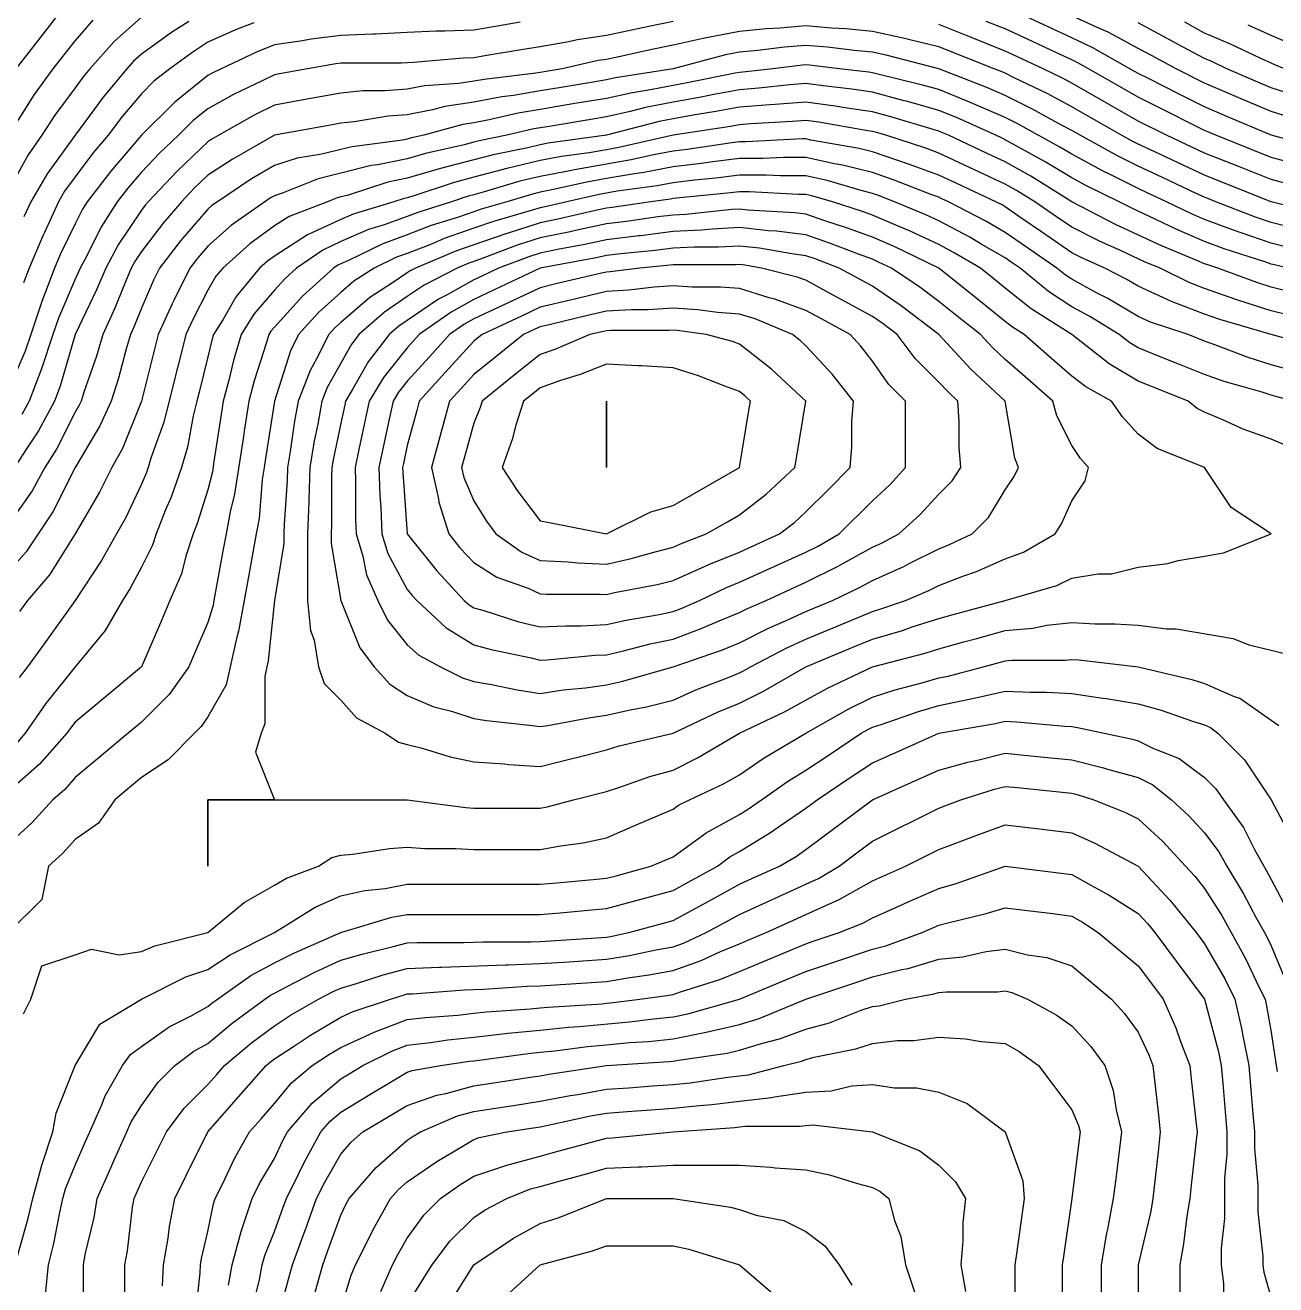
# Model space of a CAD drawing. Header units: inches. Extents: x 794995 to 811195, y 2485918 to 2508058.
# Drawn here: x 807723 to 808287, y 2499829 to 2500398 of the extents above; entities that cross this region are included whole.
import ezdxf

# ---------------------------------------------------------------- set-up
doc = ezdxf.new("R2010")
doc.units = ezdxf.units.IN
doc.header["$MEASUREMENT"] = 0
doc.layers.add('contour', color=7, linetype='Continuous')

msp = doc.modelspace()

# ---------------------------------------------------------------- linework, layer by layer
at = {"layer": 'contour'}
for points in [[(807741.83, 2500408.36), (807718.49, 2500378.36)], [(807775.16, 2500401.69), (807762.81, 2500390.71), (807751.83, 2500378.36), (807748.8, 2500374.72), (807745.16, 2500369.79), (807736.07, 2500357.45), (807730.16, 2500348.36), (807723.98, 2500339.54), (807715.16, 2500323.36)], [(808308.84, 2500342.05), (808285.16, 2500348.36), (808264.16, 2500357.36), (808255.16, 2500361.22), (808243.73, 2500366.93), (808229.45, 2500374.08), (808225.16, 2500376.22), (808223.79, 2500377), (808221.41, 2500378.36), (808204.7, 2500387.91), (808195.16, 2500392.36), (808184.25, 2500397.45), (808168.91, 2500404.61)], [(808293.27, 2500356.47), (808285.16, 2500359.08), (808271.66, 2500364.86), (808266.41, 2500367.11), (808255.16, 2500371.93), (808242.3, 2500378.36), (808231.16, 2500384.36), (808225.16, 2500387.59), (808211.66, 2500394.86), (808206.41, 2500397.11), (808195.16, 2500402.36)], [(807753.16, 2500400.36), (807745.16, 2500391.22), (807739.53, 2500383.99), (807735.16, 2500378.36), (807726.77, 2500366.75), (807715.16, 2500348.36)], [(807946.16, 2500399.36), (807935.87, 2500397.65), (807925.16, 2500395.86), (807912.12, 2500395.32), (807908.2, 2500395.32), (807895.16, 2500394.72), (807880.87, 2500394.08), (807879.56, 2500393.96), (807865.16, 2500393.36), (807851.83, 2500391.7), (807847.79, 2500390.99), (807835.16, 2500389.27), (807827.42, 2500386.1), (807811.16, 2500378.36), (807807.09, 2500376.43), (807805.16, 2500375.36), (807790.16, 2500363.36), (807775.16, 2500348.36), (807761.31, 2500332.21), (807750.61, 2500318.36), (807748.49, 2500315.03), (807745.16, 2500308.36), (807738.67, 2500294.85), (807735.93, 2500288.36), (807730.16, 2500273.36), (807725.16, 2500258.36), (807722.66, 2500250.86), (807715.16, 2500233.36)], [(808309.16, 2500312.36), (808285.16, 2500318.36), (808263.73, 2500326.93), (808255.16, 2500330.36), (808242.89, 2500336.09), (808232.66, 2500340.86), (808225.16, 2500344.36), (808222.49, 2500345.69), (808217.66, 2500348.36), (808203.34, 2500356.54), (808195.16, 2500361.22), (808184, 2500367.2), (808169.16, 2500374.36), (808165.16, 2500376.36), (808163.76, 2500376.97), (808160.16, 2500378.36), (808135.16, 2500388.36), (808122.12, 2500391.4), (808119.01, 2500392.21), (808105.16, 2500395.24), (808093.16, 2500396.36), (808086.77, 2500396.75), (808075.16, 2500397.77), (808063.55, 2500396.75), (808057.16, 2500396.36), (808045.16, 2500395.24), (808030.95, 2500392.57), (808028.79, 2500392), (808015.16, 2500389.08), (808006.34, 2500387.19), (807990.61, 2500383.82), (807985.16, 2500382.65), (807981.41, 2500382.11), (807965.16, 2500378.36), (807955.16, 2500376.7), (807953.16, 2500376.36), (807929.9, 2500373.62), (807925.16, 2500372.74), (807918.49, 2500371.69), (807902.9, 2500370.62), (807895.16, 2500369.13), (807885.16, 2500368.36), (807875.16, 2500368.36), (807865.16, 2500367.45), (807849.01, 2500364.51), (807835.16, 2500362), (807826.07, 2500357.45), (807810.16, 2500348.36), (807806.98, 2500346.54), (807805.16, 2500345.36), (807791.31, 2500332.21), (807778.16, 2500318.36), (807776.78, 2500316.74), (807775.16, 2500314.61), (807764.66, 2500298.86), (807759.01, 2500288.36), (807754.89, 2500278.63), (807745.16, 2500258.36), (807738.49, 2500235.03), (807735.93, 2500228.36), (807728.66, 2500214.86), (807722.66, 2500205.86), (807717.89, 2500198.36)], [(808015.16, 2500399.79), (808004.25, 2500397.45), (807985.16, 2500393.36), (807972.03, 2500391.49), (807967.16, 2500390.36), (807955.16, 2500388.36), (807946.59, 2500386.93), (807931.16, 2500384.36), (807925.16, 2500383.36), (807920.36, 2500383.16), (807898.02, 2500381.22), (807892.55, 2500380.97), (807867.77, 2500380.97), (807865.16, 2500380.86), (807862.94, 2500380.58), (807850.16, 2500378.36), (807837.47, 2500376.05), (807835.16, 2500375.63), (807829.7, 2500372.91), (807816.77, 2500366.75), (807805.16, 2500360.36), (807798.49, 2500355.03), (807791.83, 2500348.36), (807783.27, 2500340.25), (807775.16, 2500331.7), (807769, 2500324.52), (807764.25, 2500318.36), (807756.83, 2500306.69), (807750.16, 2500293.36), (807747.47, 2500288.36), (807746.78, 2500286.74), (807745.16, 2500283.36), (807737.66, 2500265.86), (807735.16, 2500258.36), (807730.16, 2500243.36), (807724.39, 2500228.36), (807721.16, 2500222.36)], [(807825.93, 2500399.13), (807817.57, 2500395.95), (807805.16, 2500390.36), (807797.89, 2500385.63), (807788.02, 2500378.36), (807780.78, 2500372.74), (807775.16, 2500367.11), (807766.59, 2500356.93), (807760.16, 2500348.36), (807753.27, 2500340.25), (807745.16, 2500329.61), (807740.42, 2500323.1), (807737.66, 2500318.36), (807731.31, 2500304.51), (807730.56, 2500302.96), (807724.39, 2500288.36), (807721.83, 2500281.69)], [(807796.59, 2500399.79), (807788.71, 2500394.81), (807775.16, 2500385.03), (807771.63, 2500381.89), (807768.49, 2500378.36), (807757.89, 2500365.63), (807745.16, 2500348.36), (807732.53, 2500330.99), (807725.16, 2500318.36), (807722.02, 2500311.5)], [(808293.05, 2500326.26), (808285.16, 2500328.36), (808270.87, 2500334.08), (808255.16, 2500340.36), (808249.7, 2500342.91), (808238.02, 2500348.36), (808225.16, 2500354.79), (808195.16, 2500371.93), (808190.97, 2500374.18), (808182.3, 2500378.36), (808170.61, 2500383.82), (808165.16, 2500386.36), (808149.44, 2500392.65), (808135.16, 2500398.36)], [(808298.79, 2500334.72), (808285.16, 2500338.36), (808260.16, 2500348.36), (808256.66, 2500349.86), (808255.16, 2500350.5), (808250.87, 2500352.65), (808236.59, 2500359.79), (808225.16, 2500365.5), (808216.98, 2500370.18), (808202.66, 2500378.36), (808197.89, 2500381.09), (808195.16, 2500382.36), (808187.66, 2500385.86), (808177.43, 2500390.63), (808165.16, 2500396.36), (808156.59, 2500399.79)], [(808297.79, 2500365.73), (808285.16, 2500369.79), (808279.16, 2500372.36), (808265.16, 2500378.36), (808258.4, 2500381.6), (808255.16, 2500382.98), (808245.16, 2500388.36), (808225.16, 2500399.13)], [(808291.16, 2500378.36), (808286.92, 2500380.13), (808285.16, 2500380.86), (808280.54, 2500382.98), (808266.51, 2500389.71), (808255.16, 2500394.51), (808246.16, 2500399.36)], [(808295.75, 2500388.95), (808285.16, 2500393.36), (808274.87, 2500398.08)], [(808297.66, 2500305.86), (808285.16, 2500308.99), (808278.18, 2500311.38), (808260.16, 2500318.36), (808256.59, 2500319.79), (808255.16, 2500320.36), (808251.41, 2500322.11), (808236.07, 2500329.27), (808225.16, 2500334.36), (808215.83, 2500339.03), (808198.91, 2500348.36), (808196.52, 2500349.72), (808195.16, 2500350.5), (808190.54, 2500352.98), (808177.16, 2500360.36), (808165.16, 2500366.36), (808156.79, 2500369.99), (808135.16, 2500378.36), (808111.31, 2500384.52), (808105.16, 2500385.86), (808096.88, 2500386.64), (808084.89, 2500388.09), (808075.16, 2500388.95), (808065.43, 2500388.09), (808053.44, 2500386.64), (808045.16, 2500385.86), (808038.84, 2500384.68), (808015.16, 2500378.36), (807989.25, 2500374.27), (807985.16, 2500373.36), (807979.16, 2500372.36), (807963.73, 2500369.79), (807955.16, 2500368.36), (807943.16, 2500366.36), (807937.79, 2500365.73), (807925.16, 2500363.36), (807912.19, 2500361.33), (807906.59, 2500359.79), (807895.16, 2500357.59), (807886.59, 2500356.93), (807871.16, 2500354.36), (807865.16, 2500353.82), (807860.54, 2500352.98), (807835.16, 2500348.36), (807816.07, 2500337.45), (807805.16, 2500330.36), (807799, 2500324.52), (807793.16, 2500318.36), (807784.89, 2500308.63), (807775.16, 2500295.86), (807772.16, 2500291.36), (807770.54, 2500288.36), (807767.16, 2500280.36), (807763.16, 2500270.36), (807757.66, 2500258.36), (807754.84, 2500248.68), (807749.16, 2500232.36), (807747.89, 2500228.36), (807747.03, 2500226.49), (807745.16, 2500223.36), (807736.83, 2500206.69), (807731.52, 2500198.36), (807725.75, 2500187.77), (807715.16, 2500172.65)], [(808294.16, 2500297.36), (808285.16, 2500299.61), (808271.21, 2500304.41), (808267.79, 2500305.73), (808255.16, 2500310.36), (808249.58, 2500312.78), (808238.02, 2500318.36), (808229.25, 2500322.45), (808225.16, 2500324.36), (808213.16, 2500330.36), (808209.11, 2500332.31), (808195.16, 2500339.79), (808189.83, 2500343.03), (808170.49, 2500353.69), (808165.16, 2500356.36), (808151.04, 2500362.48), (808149.83, 2500363.03), (808135.16, 2500368.99), (808127.84, 2500371.04), (808107.56, 2500375.96), (808105.16, 2500376.6), (808103.62, 2500376.82), (808090.16, 2500378.36), (808076.78, 2500379.98), (808075.16, 2500380.13), (808073.54, 2500379.98), (808060.16, 2500378.36), (808046.62, 2500376.9), (808045.16, 2500376.78), (808043.22, 2500376.43), (808021.54, 2500371.98), (808015.16, 2500370.86), (808005.78, 2500368.99), (807996.07, 2500367.45), (807985.16, 2500365.03), (807970.87, 2500362.65), (807955.16, 2500360.03), (807945.16, 2500358.36), (807932.08, 2500355.28), (807925.16, 2500353.99), (807920.29, 2500353.23), (807902.66, 2500348.36), (807896.52, 2500347), (807895.16, 2500346.6), (807892.94, 2500346.14), (807870.3, 2500343.22), (807865.16, 2500341.93), (807856.59, 2500339.79), (807845.5, 2500338.02), (807835.16, 2500334.72), (807824.87, 2500328.65), (807809.45, 2500318.36), (807806.92, 2500316.6), (807805.16, 2500315.03), (807792.85, 2500300.67), (807783.34, 2500288.36), (807780.61, 2500282.91), (807775.16, 2500270.36), (807771.73, 2500261.79), (807770.16, 2500258.36), (807768.1, 2500251.3), (807764.81, 2500238.71), (807761.52, 2500228.36), (807756.41, 2500217.11), (807745.16, 2500198.36), (807735.16, 2500178.36), (807728.49, 2500168.36), (807723.16, 2500160.36), (807715.16, 2500151.22)], [(808292.66, 2500288.36), (808286.66, 2500289.86), (808285.16, 2500290.24), (808282.3, 2500291.22), (808263.94, 2500297.14), (808255.16, 2500300.36), (808242.6, 2500305.8), (808233.16, 2500310.36), (808222.23, 2500315.43), (808216.59, 2500318.36), (808202.14, 2500325.34), (808195.16, 2500329.08), (808183.16, 2500336.36), (808169.77, 2500343.75), (808165.16, 2500346.36), (808163.79, 2500347), (808160.87, 2500348.36), (808143.16, 2500356.36), (808135.16, 2500359.61), (808120.53, 2500363.73), (808119.56, 2500363.96), (808105.16, 2500367.77), (808095.93, 2500369.13), (808082.9, 2500370.62), (808075.16, 2500371.69), (808067.89, 2500371.09), (808053.94, 2500369.58), (808045.16, 2500368.89), (808033.55, 2500366.75), (808027.92, 2500365.6), (808015.16, 2500363.36), (808002.66, 2500360.86), (807995.87, 2500359.08), (807985.16, 2500356.69), (807978.02, 2500355.5), (807959.16, 2500352.36), (807952.3, 2500351.22), (807940.16, 2500348.36), (807927.66, 2500345.86), (807925.16, 2500345.2), (807920.87, 2500344.08), (807903.34, 2500340.18), (807895.16, 2500337.77), (807881.83, 2500335.03), (807878.87, 2500334.65), (807865.16, 2500331.22), (807854.87, 2500328.65), (807839.16, 2500322.36), (807835.16, 2500321.09), (807833.45, 2500320.08), (807830.87, 2500318.36), (807815.75, 2500307.77), (807805.16, 2500298.36), (807800.54, 2500292.98), (807796.98, 2500288.36), (807789.7, 2500273.82), (807789.01, 2500272.21), (807782.66, 2500258.36), (807781.16, 2500252.36), (807775.16, 2500228.36), (807766.59, 2500206.93), (807761.83, 2500198.36), (807756.27, 2500187.25), (807745.16, 2500168.36), (807733.62, 2500149.9), (807723.73, 2500138.36), (807720.16, 2500133.36)], [(808296.59, 2500276.93), (808285.16, 2500279.79), (808278.67, 2500281.87), (808261.16, 2500288.36), (808256.62, 2500289.82), (808255.16, 2500290.36), (808251.63, 2500291.89), (808235.4, 2500298.61), (808214.91, 2500308.12), (808195.16, 2500318.36), (808176.65, 2500329.85), (808165.16, 2500336.36), (808156.98, 2500340.18), (808139.45, 2500348.36), (808136.49, 2500349.69), (808135.16, 2500350.24), (808132.55, 2500350.97), (808113.53, 2500356.73), (808105.16, 2500358.95), (808092.74, 2500360.77), (808088.33, 2500361.53), (808075.16, 2500363.36), (808061.31, 2500362.21), (808058.87, 2500362.08), (808045.16, 2500360.99), (808034.49, 2500359.03), (808024.25, 2500357.45), (808015.16, 2500355.86), (808008.91, 2500354.61), (807985.16, 2500348.36), (807958.76, 2500344.76), (807955.16, 2500344.08), (807949.53, 2500342.74), (807933.91, 2500339.61), (807925.16, 2500337.31), (807910.16, 2500333.36), (807895.16, 2500328.95), (807886.38, 2500327.14), (807868.02, 2500321.22), (807865.16, 2500320.5), (807863.45, 2500320.08), (807859.16, 2500318.36), (807841.83, 2500311.69), (807835.16, 2500307.45), (807824.11, 2500299.41), (807811.83, 2500288.36), (807808.8, 2500284.72), (807805.16, 2500278.36), (807798.3, 2500265.22), (807795.16, 2500258.36), (807791.83, 2500245.03), (807791.16, 2500242.36), (807787.66, 2500228.36), (807785.16, 2500218.36), (807779.45, 2500202.65), (807778.16, 2500198.36), (807777.38, 2500196.14), (807775.16, 2500190.86), (807767.96, 2500175.56), (807763.91, 2500168.36), (807757.16, 2500156.36), (807745.16, 2500138.36), (807732.66, 2500120.86), (807723.73, 2500108.36), (807719.96, 2500103.56)], [(808293.73, 2500266.93), (808285.16, 2500269.08), (808270.56, 2500273.77), (808269.28, 2500274.24), (808255.16, 2500279.13), (808248.49, 2500281.69), (808235.16, 2500288.36), (808228.08, 2500291.29), (808217.16, 2500296.36), (808207.47, 2500300.67), (808195.16, 2500306.82), (808188.34, 2500311.54), (808178.49, 2500318.36), (808170.27, 2500323.47), (808165.16, 2500326.36), (808135.16, 2500340.36), (808129.31, 2500342.51), (808111.16, 2500348.36), (808106.55, 2500349.76), (808105.16, 2500350.13), (808103.09, 2500350.43), (808081.01, 2500354.22), (808075.16, 2500355.03), (808069, 2500354.52), (808050.3, 2500353.5), (808045.16, 2500353.1), (808041.16, 2500352.36), (808015.16, 2500348.36), (807990.71, 2500342.81), (807985.16, 2500341.84), (807977.26, 2500340.47), (807964.76, 2500338.76), (807955.16, 2500336.93), (807940.16, 2500333.36), (807925.16, 2500329.41), (807916.41, 2500327.11), (807897.66, 2500320.86), (807895.16, 2500320.13), (807893.7, 2500319.82), (807889.16, 2500318.36), (807870.74, 2500312.78), (807865.16, 2500310.36), (807850.16, 2500303.36), (807835.16, 2500293.82), (807832, 2500291.52), (807828.49, 2500288.36), (807817.89, 2500275.63), (807811.83, 2500265.03), (807807.66, 2500258.36), (807807.09, 2500256.43), (807805.16, 2500248.36), (807801.16, 2500232.36), (807800.16, 2500228.36), (807798.49, 2500221.69), (807795.93, 2500207.59), (807793.16, 2500198.36), (807788.49, 2500185.03), (807786.07, 2500179.27), (807781.83, 2500168.36), (807780.16, 2500163.36), (807775.16, 2500153.36), (807769.94, 2500143.58), (807766.59, 2500138.36), (807758.79, 2500124.72), (807745.16, 2500108.36), (807731.83, 2500091.7), (807722.66, 2500078.36), (807719.16, 2500074.36)], [(808308.73, 2500251.93), (808285.16, 2500258.36), (808262.02, 2500265.22), (808255.16, 2500267.59), (808240.16, 2500273.36), (808225.16, 2500280.18), (808220.02, 2500283.22), (808210.16, 2500288.36), (808199.77, 2500292.98), (808195.16, 2500295.28), (808181.52, 2500304.72), (808172.66, 2500310.86), (808165.16, 2500316.05), (808163.7, 2500316.9), (808160.87, 2500318.36), (808143.34, 2500326.54), (808135.16, 2500330.36), (808121.99, 2500335.19), (808116.59, 2500336.93), (808105.16, 2500340.86), (808099.16, 2500342.36), (808077.3, 2500346.22), (808075.16, 2500346.7), (808073.49, 2500346.7), (808048.16, 2500345.36), (808045.16, 2500345.36), (808041.73, 2500344.93), (808021.54, 2500341.98), (808015.16, 2500341.22), (808006.34, 2500339.54), (807996.27, 2500337.25), (807985.16, 2500335.32), (807970.71, 2500332.81), (807969.28, 2500332.48), (807955.16, 2500329.79), (807945.93, 2500327.59), (807929.45, 2500322.65), (807925.16, 2500321.52), (807922.66, 2500320.86), (807915.16, 2500318.36), (807899.96, 2500313.56), (807895.16, 2500311.69), (807884.72, 2500307.93), (807877.72, 2500305.8), (807865.16, 2500300.36), (807856.98, 2500296.54), (807845.16, 2500288.36), (807839.9, 2500283.62), (807835.16, 2500278.36), (807825.93, 2500267.59), (807820.16, 2500258.36), (807816.77, 2500246.75), (807814.63, 2500237.84), (807812.08, 2500228.36), (807811.16, 2500222.36), (807807.89, 2500201.09), (807807.16, 2500196.36), (807805.16, 2500188.36), (807800.36, 2500173.16), (807798.49, 2500168.36), (807795.16, 2500158.36), (807793.16, 2500150.36), (807788.02, 2500138.36), (807784.16, 2500129.36), (807775.16, 2500108.36), (807758.79, 2500094.72), (807745.16, 2500083.36), (807742.94, 2500080.58), (807741.41, 2500078.36), (807729.16, 2500064.36), (807715.16, 2500052.11)], [(808298.02, 2500241.22), (808285.16, 2500244.72), (808274.81, 2500248.02), (808259.77, 2500253.75), (808255.16, 2500255.36), (808247.66, 2500258.36), (808230.78, 2500263.99), (808225.16, 2500266.54), (808211.44, 2500274.65), (808206.07, 2500277.45), (808195.16, 2500283.36), (808192.16, 2500285.36), (808188.49, 2500288.36), (808174.7, 2500297.91), (808165.16, 2500304.51), (808156.38, 2500309.58), (808139.45, 2500318.36), (808136.52, 2500319.72), (808135.16, 2500320.36), (808132, 2500321.52), (808114.93, 2500328.13), (808105.16, 2500331.49), (808091.66, 2500334.86), (808088.02, 2500335.5), (808075.16, 2500338.36), (808065.16, 2500338.36), (808055.66, 2500337.86), (808045.16, 2500337.86), (808033.16, 2500336.36), (808027.92, 2500335.6), (808015.16, 2500334.08), (808001.96, 2500331.56), (807997.79, 2500330.99), (807985.16, 2500328.8), (807976.27, 2500327.25), (807960.45, 2500323.66), (807955.16, 2500322.65), (807951.7, 2500321.82), (807940.16, 2500318.36), (807928.49, 2500315.03), (807925.16, 2500313.86), (807918.24, 2500311.44), (807905.96, 2500307.56), (807895.16, 2500303.36), (807884.14, 2500299.38), (807868.69, 2500291.89), (807865.16, 2500290.36), (807863.79, 2500289.72), (807861.83, 2500288.36), (807847.79, 2500275.73), (807835.16, 2500261.69), (807833.62, 2500259.9), (807832.66, 2500258.36), (807831.63, 2500254.83), (807826.07, 2500237.45), (807823.62, 2500228.36), (807821.52, 2500214.72), (807821.16, 2500212.36), (807817.16, 2500186.36), (807815.16, 2500178.36), (807813.34, 2500168.36), (807812.08, 2500161.44), (807808.49, 2500141.69), (807807.89, 2500138.36), (807807.47, 2500136.05), (807805.16, 2500128.36), (807799.16, 2500114.36), (807796.59, 2500108.36), (807787.66, 2500095.86), (807775.16, 2500083.36), (807772.43, 2500081.09), (807769.16, 2500078.36), (807756.07, 2500067.45), (807745.16, 2500058.36), (807740.54, 2500052.98), (807735.16, 2500048.36), (807725.59, 2500037.93), (807715.16, 2500028.36)], [(808295.16, 2500228.36), (808287.3, 2500230.5), (808285.16, 2500231.09), (808281.16, 2500232.36), (808264.05, 2500237.25), (808255.16, 2500240.36), (808242.3, 2500245.5), (808235.16, 2500248.36), (808225.16, 2500252.36), (808221.41, 2500254.61), (808216.59, 2500258.36), (808203.27, 2500266.47), (808195.16, 2500270.86), (808184.66, 2500277.86), (808171.83, 2500288.36), (808167.89, 2500291.09), (808165.16, 2500292.98), (808154.25, 2500299.27), (808149.11, 2500302.31), (808135.16, 2500309.79), (808129.31, 2500312.51), (808115.16, 2500318.36), (808107.95, 2500321.15), (808105.16, 2500322.11), (808100.16, 2500323.36), (808084.7, 2500327.91), (808075.16, 2500330.03), (808063.49, 2500330.03), (808057.16, 2500330.36), (808045.16, 2500330.36), (808034.49, 2500329.03), (808024.89, 2500328.09), (808015.16, 2500326.93), (808007.96, 2500325.56), (807989.9, 2500323.1), (807981.83, 2500321.69), (807967.16, 2500318.36), (807957.42, 2500316.1), (807955.16, 2500315.63), (807951.16, 2500314.36), (807934.05, 2500309.47), (807925.16, 2500306.36), (807911.83, 2500301.7), (807906.07, 2500299.27), (807895.16, 2500295.03), (807890.26, 2500293.26), (807880.16, 2500288.36), (807871.01, 2500282.51), (807865.16, 2500277.45), (807855.16, 2500268.36), (807846.07, 2500258.36), (807842.43, 2500251.09), (807835.16, 2500228.36), (807831.16, 2500202.36), (807830.54, 2500198.36), (807829.7, 2500192.91), (807828.24, 2500175.28), (807826.98, 2500168.36), (807825.16, 2500158.36), (807823.62, 2500149.9), (807821.52, 2500138.36), (807819.01, 2500124.51), (807818.02, 2500121.22), (807815.16, 2500108.36), (807813.34, 2500100.18), (807805.16, 2500085.86), (807802.16, 2500081.36), (807799.16, 2500078.36), (807787.16, 2500066.36), (807775.16, 2500058.36), (807769.7, 2500053.82), (807763.16, 2500048.36), (807755.75, 2500037.77), (807745.16, 2500030.36), (807739.44, 2500024.08), (807733.16, 2500018.36), (807730.16, 2500003.36), (807715.16, 2499988.36)], [(808294.16, 2500207.36), (808285.16, 2500211.22), (808272.53, 2500215.73), (808263.73, 2500219.79), (808255.16, 2500223.36), (808251.83, 2500225.03), (808247.66, 2500228.36), (808231.59, 2500234.79), (808225.16, 2500237.36), (808212.03, 2500245.24), (808195.16, 2500258.36), (808176.83, 2500270.03), (808165.16, 2500279.36), (808160.16, 2500283.36), (808153.91, 2500288.36), (808142.14, 2500295.34), (808135.16, 2500299.08), (808121.99, 2500305.19), (808115.75, 2500307.77), (808105.16, 2500312.36), (808100.77, 2500313.97), (808087.16, 2500318.36), (808077.89, 2500321.09), (808075.16, 2500321.69), (808071.83, 2500321.69), (808049.66, 2500322.86), (808045.16, 2500322.86), (808041.16, 2500322.36), (808016.78, 2500319.98), (808015.16, 2500319.79), (808013.96, 2500319.56), (808005.16, 2500318.36), (807987.71, 2500315.81), (807985.16, 2500315.5), (807981.52, 2500314.72), (807963.08, 2500310.44), (807955.16, 2500308.82), (807941.16, 2500304.36), (807939.6, 2500303.92), (807925.16, 2500298.86), (807917.38, 2500296.14), (807898.91, 2500288.36), (807896.44, 2500287.09), (807895.16, 2500286.22), (807888.49, 2500281.69), (807878.33, 2500275.19), (807865.16, 2500263.82), (807862.3, 2500261.22), (807859.7, 2500258.36), (807854.25, 2500247.45), (807851.31, 2500242.21), (807845.87, 2500228.36), (807844.25, 2500219.27), (807842.36, 2500205.56), (807841.16, 2500198.36), (807840.97, 2500192.56), (807839.6, 2500172.81), (807839.45, 2500168.36), (807839.45, 2500164.08), (807835.16, 2500138.36), (807832.43, 2500111.09), (807831.83, 2500108.36), (807830.87, 2500104.08), (807830.87, 2500082.65), (807829.16, 2500078.36), (807826.59, 2500069.79), (807835.16, 2500048.36), (807805.16, 2500048.36), (807805.16, 2500018.36), (807805.16, 2500048.36), (807895.16, 2500048.36), (807921.63, 2500044.83), (807925.16, 2500044.61), (807955.16, 2500044.61), (807958.32, 2500045.2), (807970.16, 2500048.36), (807985.16, 2500052.11), (807990.61, 2500053.82), (808004.72, 2500058.8), (808015.16, 2500061.7), (808026.27, 2500067.25), (808045.16, 2500078.36), (808065.48, 2500088.04), (808084.84, 2500098.68), (808105.16, 2500108.36), (808128.95, 2500114.57), (808135.16, 2500116.54), (808146.41, 2500119.61), (808152.3, 2500121.22), (808165.16, 2500124.72), (808177.66, 2500125.86), (808183.91, 2500127.11), (808195.16, 2500128.36), (808205.75, 2500127.77), (808214.57, 2500127.77), (808225.16, 2500127.11), (808238.02, 2500125.5), (808242.3, 2500125.5), (808268.02, 2500121.22), (808275.16, 2500118.36), (808285.16, 2500115.86), (808291.16, 2500114.36)], [(807721.83, 2499951.69), (807725.16, 2499958.36), (807730.16, 2499973.36), (807745.16, 2499978.36), (807752.66, 2499980.86), (807765.16, 2499978.36), (807775.16, 2499979.79), (807781.16, 2499982.36), (807805.16, 2499988.36), (807821.52, 2500002), (807835.16, 2500009.79), (807840.61, 2500012.91), (807855.16, 2500018.36), (807861.16, 2500022.36), (807865.16, 2500023.36), (807870.61, 2500023.82), (807887.16, 2500026.36), (807895.16, 2500026.93), (807903.16, 2500026.36), (807917.16, 2500026.36), (807925.16, 2500025.86), (807955.16, 2500025.86), (807964.39, 2500027.59), (807974.57, 2500028.95), (807985.16, 2500031.22), (807997.16, 2500036.36), (808015.16, 2500044.08), (808017.66, 2500045.86), (808022.66, 2500048.36), (808037.96, 2500055.56), (808045.16, 2500059.61), (808056.27, 2500067.25), (808075.16, 2500078.36), (808094.25, 2500089.27), (808105.16, 2500094.72), (808115.5, 2500098.02), (808128.1, 2500101.3), (808135.16, 2500103.36), (808139.3, 2500104.22), (808155.16, 2500108.36), (808163.02, 2500110.5), (808165.16, 2500111.09), (808168.16, 2500111.36), (808192.16, 2500111.36), (808195.16, 2500111.69), (808198.32, 2500111.52), (808225.16, 2500108.36), (808249.44, 2500102.65), (808255.16, 2500100.86), (808268.49, 2500095.03), (808271.04, 2500094.24), (808285.16, 2500084.36), (808288.69, 2500081.89)], [(807719.16, 2499842.36), (807724.05, 2499859.47), (807726.07, 2499868.36), (807730.16, 2499883.36), (807735.16, 2499898.36), (807736.59, 2499906.93), (807745.16, 2499928.36), (807756.41, 2499947.11), (807775.16, 2499958.36), (807795.16, 2499968.36), (807805.16, 2499971.7), (807815.16, 2499978.36), (807835.16, 2499988.36), (807853.62, 2499999.9), (807865.16, 2500005.03), (807876.07, 2500007.45), (807885.16, 2500008.36), (807895.16, 2500010.18), (807955.16, 2500010.18), (807962.66, 2500010.86), (807979.16, 2500012.36), (807985.16, 2500012.91), (807989.45, 2500014.08), (808005.16, 2500018.36), (808015.16, 2500022.65), (808030.16, 2500033.36), (808045.16, 2500041.69), (808049.3, 2500044.22), (808055.16, 2500048.36), (808066.88, 2500056.64), (808075.16, 2500061.7), (808085.16, 2500068.36), (808100.16, 2500078.36), (808103.34, 2500080.18), (808105.16, 2500081.09), (808109.16, 2500082.36), (808125.48, 2500088.04), (808135.16, 2500090.86), (808149.64, 2500093.88), (808151.04, 2500094.24), (808165.16, 2500097.45), (808176.59, 2500096.93), (808183.73, 2500096.93), (808195.16, 2500096.36), (808209.28, 2500094.24), (808210.87, 2500094.08), (808225.16, 2500091.7), (808235.59, 2500088.8), (808249.7, 2500083.82), (808255.16, 2500082.11), (808257.77, 2500080.97), (808261.16, 2500078.36), (808273.16, 2500066.36), (808285.16, 2500048.36), (808295.59, 2500028.8)], [(807731.83, 2499825.03), (807733.16, 2499838.36), (807735.56, 2499847.96), (807738.1, 2499861.3), (807739.7, 2499868.36), (807740.87, 2499872.65), (807745.16, 2499883.36), (807749.77, 2499893.75), (807751.83, 2499898.36), (807757.16, 2499910.36), (807758.79, 2499914.72), (807766.59, 2499928.36), (807770.16, 2499933.36), (807775.16, 2499936.93), (807787.66, 2499945.86), (807797.66, 2499950.86), (807805.16, 2499955.03), (807806.98, 2499956.54), (807809.45, 2499958.36), (807824.57, 2499968.95), (807835.16, 2499974.72), (807844.25, 2499979.27), (807865.16, 2499988.36), (807888.24, 2499995.28), (807895.16, 2499996.54), (807955.16, 2499996.54), (807964.16, 2499997.36), (807975.16, 2499998.36), (807985.16, 2499999.27), (808015.16, 2500007.45), (808022.22, 2500011.3), (808035.16, 2500018.36), (808040.87, 2500022.65), (808045.16, 2500025.03), (808059.64, 2500033.88), (808063.16, 2500036.36), (808075.16, 2500044.61), (808077.3, 2500046.22), (808080.16, 2500048.36), (808095.16, 2500058.36), (808105.16, 2500065.03), (808114.39, 2500069.13), (808135.16, 2500078.36), (808160.71, 2500082.81), (808165.16, 2500083.82), (808170.38, 2500083.58), (808192, 2500081.52), (808195.16, 2500081.36), (808197.77, 2500080.97), (808222.55, 2500075.75), (808225.16, 2500075.03), (808231.83, 2500071.69), (808243.73, 2500066.93), (808255.16, 2500058.36), (808260.16, 2500053.36), (808263.73, 2500048.36), (808272.66, 2500035.86), (808277.66, 2500025.86), (808281.83, 2500018.36), (808283.09, 2500016.29), (808285.16, 2500012.36), (808293.44, 2499996.64)], [(807748.91, 2499808.36), (807748.91, 2499838.36), (807749.77, 2499842.98), (807753.73, 2499859.79), (807755.16, 2499868.36), (807761.31, 2499882.21), (807763.16, 2499886.36), (807768.49, 2499898.36), (807770.54, 2499902.98), (807775.16, 2499910.36), (807782.66, 2499920.86), (807790.16, 2499928.36), (807798.73, 2499934.79), (807805.16, 2499938.36), (807816.07, 2499947.45), (807830.87, 2499958.36), (807833.39, 2499960.13), (807835.16, 2499961.09), (807840.61, 2499963.82), (807853.16, 2499970.36), (807865.16, 2499975.86), (807874.84, 2499978.68), (807888.84, 2499982.05), (807895.16, 2499983.75), (807899.6, 2499983.92), (807920.71, 2499983.92), (807925.16, 2499984.08), (807929.3, 2499984.22), (807951.02, 2499984.22), (807955.16, 2499984.36), (807983.02, 2499986.22), (807985.16, 2499986.36), (807986.87, 2499986.65), (807995.16, 2499988.36), (808010.87, 2499992.65), (808015.16, 2499993.82), (808027.16, 2500000.36), (808031.04, 2500002.48), (808045.16, 2500010.18), (808050.78, 2500012.74), (808063.16, 2500018.36), (808070.71, 2500022.81), (808075.16, 2500025.86), (808105.16, 2500048.36), (808125.93, 2500057.59), (808135.16, 2500061.7), (808148.2, 2500065.32), (808153.16, 2500066.36), (808165.16, 2500069.36), (808175.16, 2500068.36), (808184.25, 2500067.45), (808195.16, 2500066.36), (808209.56, 2500062.76), (808211.31, 2500062.21), (808225.16, 2500058.36), (808231.83, 2500055.03), (808240.16, 2500048.36), (808247.96, 2500041.16), (808255.16, 2500033.36), (808261.59, 2500024.79), (808265.16, 2500018.36), (808272.74, 2500005.95), (808278.49, 2499995.03), (808282.16, 2499988.36), (808283.22, 2499986.43), (808285.16, 2499982.36), (808292.22, 2499965.42)], [(807767.66, 2499808.36), (807767.66, 2499838.36), (807768.84, 2499844.68), (807771.16, 2499864.36), (807771.83, 2499868.36), (807772.85, 2499870.67), (807775.16, 2499875.86), (807786.41, 2499898.36), (807794.45, 2499909.08), (807805.16, 2499919.79), (807809.16, 2499924.36), (807812.66, 2499928.36), (807824.87, 2499938.65), (807835.16, 2499946.36), (807842.43, 2499951.09), (807855.16, 2499958.36), (807861.73, 2499961.79), (807865.16, 2499963.36), (807872.22, 2499965.42), (807884.25, 2499969.27), (807895.16, 2499972.21), (807909.56, 2499972.76), (807910.68, 2499972.84), (807939.64, 2499973.88), (807940.68, 2499973.88), (807955.16, 2499974.36), (807968.28, 2499975.24), (807972.3, 2499975.5), (807985.16, 2499976.36), (807995.44, 2499978.08), (808007.33, 2499980.54), (808015.16, 2499981.93), (808019.9, 2499983.62), (808030.16, 2499988.36), (808039.87, 2499993.66), (808045.16, 2499996.54), (808075.16, 2500010.18), (808080.78, 2500012.74), (808090.16, 2500018.36), (808098.73, 2500024.79), (808105.16, 2500029.61), (808135.16, 2500044.61), (808137.89, 2500045.63), (808145.16, 2500048.36), (808160.36, 2500053.16), (808165.16, 2500054.36), (808170.61, 2500053.82), (808195.16, 2500051.36), (808197.56, 2500050.76), (808205.16, 2500048.36), (808219.44, 2500042.65), (808225.16, 2500039.79), (808236.27, 2500029.47), (808246.59, 2500018.36), (808250.71, 2500013.92), (808255.16, 2500008.36), (808262.9, 2499996.1), (808267.16, 2499988.36), (808273.55, 2499976.75), (808279.7, 2499963.82), (808282.43, 2499958.36), (808282.94, 2499956.14), (808285.16, 2499943.36), (808287.16, 2499930.36), (808287.89, 2499925.63)], [(807784.63, 2499828.89), (807785.16, 2499838.36), (807787.16, 2499850.36), (807787.79, 2499855.73), (807790.16, 2499868.36), (807795.16, 2499878.36), (807805.16, 2499898.36), (807819.16, 2499914.36), (807831.41, 2499928.36), (807833.45, 2499930.08), (807835.16, 2499931.36), (807843.73, 2499936.93), (807851.44, 2499942.08), (807865.16, 2499950.18), (807870.78, 2499952.74), (807887.66, 2499958.36), (807893.34, 2499960.18), (807895.16, 2499960.67), (807897.56, 2499960.76), (807921.02, 2499962.5), (807925.16, 2499962.65), (807929.6, 2499962.81), (807949.35, 2499964.17), (807955.16, 2499964.36), (807985.16, 2499966.36), (807994.76, 2499967.96), (808004.25, 2499969.27), (808015.16, 2499971.22), (808027.79, 2499975.73), (808036.59, 2499979.79), (808045.16, 2499983.36), (808048.69, 2499984.83), (808057.16, 2499988.36), (808069.53, 2499993.99), (808075.16, 2499996.54), (808090.16, 2500003.36), (808105.16, 2500011.69), (808120.16, 2500018.36), (808135.16, 2500025.86), (808147.16, 2500030.36), (808151.52, 2500032), (808165.16, 2500037.11), (808178.02, 2500035.5), (808181.83, 2500035.03), (808195.16, 2500033.36), (808205.59, 2500028.8), (808225.16, 2500018.36), (808239.64, 2500002.84), (808251.41, 2499988.36), (808255.16, 2499983.36), (808264.25, 2499967.45), (808268.79, 2499958.36), (808271.83, 2499945.03), (808272.53, 2499940.99), (808275.16, 2499928.36), (808275.93, 2499919.13), (808276.98, 2499906.54), (808277.66, 2499898.36), (808277.66, 2499890.86), (808279.16, 2499874.36), (808279.16, 2499862.36), (808281.41, 2499842.11), (808281.41, 2499838.36), (808281.83, 2499835.03), (808285.16, 2499823.36)], [(807799.44, 2499814.08), (807801.63, 2499834.83), (807801.83, 2499838.36), (807802.3, 2499841.22), (807805.16, 2499853.36), (807807.66, 2499865.86), (807808.49, 2499868.36), (807811.83, 2499875.03), (807817.16, 2499886.36), (807823.91, 2499898.36), (807829.16, 2499904.36), (807835.16, 2499911.22), (807842.9, 2499920.62), (807852.3, 2499928.36), (807860.02, 2499933.5), (807865.16, 2499936.54), (807880.16, 2499943.36), (807895.16, 2499949.13), (807903.44, 2499950.09), (807917.96, 2499951.16), (807925.16, 2499951.93), (807930.97, 2499952.56), (807950.71, 2499953.92), (807955.16, 2499954.36), (807958.8, 2499954.72), (807983.09, 2499956.29), (807985.16, 2499956.49), (807986.87, 2499956.65), (808000.16, 2499958.36), (808013.34, 2499960.18), (808015.16, 2499960.5), (808018.49, 2499961.69), (808036.34, 2499967.19), (808045.16, 2499970.86), (808075.16, 2499983.36), (808078.91, 2499984.61), (808090.16, 2499988.36), (808100.87, 2499992.65), (808105.16, 2499995.03), (808117.16, 2500000.36), (808121.31, 2500002.21), (808135.16, 2500008.36), (808142.98, 2500010.54), (808165.16, 2500018.36), (808195.16, 2500014.61), (808203.73, 2500009.79), (808212.12, 2500005.32), (808225.16, 2499996.93), (808229.3, 2499992.5), (808232.66, 2499988.36), (808242.3, 2499975.5), (808255.16, 2499958.36), (808261.37, 2499934.57), (808262.66, 2499928.36), (808263.34, 2499920.18), (808264.39, 2499907.59), (808265.16, 2499898.36), (808265.16, 2499888.36), (808264.16, 2499877.36), (808264.16, 2499859.36), (808262.66, 2499845.86), (808262.66, 2499838.36), (808263.73, 2499829.79), (808263.73, 2499816.93)], [(807814.39, 2499829.13), (807816.07, 2499838.36), (807820.16, 2499853.36), (807825.16, 2499868.36), (807828.49, 2499875.03), (807835.16, 2499886.36), (807839.03, 2499894.49), (807841.16, 2499898.36), (807852.19, 2499911.33), (807865.16, 2499922.36), (807868.91, 2499924.61), (807875.16, 2499928.36), (807888.49, 2499935.03), (807895.16, 2499937.59), (807905.59, 2499938.8), (807913.55, 2499939.97), (807925.16, 2499941.22), (807939.56, 2499942.76), (807940.61, 2499942.91), (807955.16, 2499944.36), (807967.89, 2499945.63), (807972.74, 2499945.95), (807995.44, 2499948.08), (808006.27, 2499949.47), (808015.16, 2499950.36), (808021.83, 2499951.69), (808045.16, 2499958.36), (808066.34, 2499967.19), (808075.16, 2499970.86), (808088.28, 2499975.24), (808105.16, 2499980.86), (808111.16, 2499982.36), (808127.66, 2499988.36), (808135.16, 2499991.69), (808139.77, 2499992.98), (808156.59, 2499996.93), (808165.16, 2499999.61), (808175.16, 2499998.36), (808186.59, 2499996.93), (808195.16, 2499995.86), (808199.96, 2499993.16), (808207.16, 2499988.36), (808225.16, 2499973.36), (808231.59, 2499964.79), (808236.41, 2499958.36), (808242.12, 2499945.32), (808244.25, 2499939.27), (808248.49, 2499928.36), (808249.16, 2499922.36), (808251.41, 2499902.11), (808251.83, 2499898.36), (808251.41, 2499894.61), (808249.16, 2499874.36), (808248.49, 2499868.36), (808247.16, 2499860.36), (808245.69, 2499847.84), (808243.91, 2499838.36), (808243.91, 2499808.36)], [(807825.16, 2499818.36), (807828.49, 2499831.69), (807829.7, 2499838.36), (807830.87, 2499842.65), (807835.16, 2499853.36), (807839.16, 2499864.36), (807840.61, 2499868.36), (807846.07, 2499879.27), (807848.71, 2499884.81), (807856.16, 2499898.36), (807860.29, 2499903.23), (807865.16, 2499907.36), (807878.28, 2499915.24), (807887.66, 2499920.86), (807895.16, 2499925.36), (807897.38, 2499926.14), (807910.16, 2499928.36), (807923.22, 2499930.3), (807925.16, 2499930.5), (807927.56, 2499930.76), (807949.7, 2499933.82), (807955.16, 2499934.36), (807961.83, 2499935.03), (807976.59, 2499936.93), (807985.16, 2499937.74), (807995.5, 2499938.71), (808004.25, 2499939.27), (808015.16, 2499940.36), (808030.16, 2499943.36), (808045.16, 2499946.82), (808053.98, 2499949.54), (808075.16, 2499958.36), (808097.66, 2499965.86), (808105.16, 2499968.36), (808118.49, 2499971.7), (808121.31, 2499972.21), (808135.16, 2499976.36), (808146.07, 2499977.45), (808156.59, 2499979.79), (808165.16, 2499980.86), (808175.16, 2499978.36), (808183.91, 2499977.11), (808195.16, 2499973.36), (808213.16, 2499958.36), (808218.84, 2499952.05), (808225.16, 2499943.36), (808229.96, 2499933.16), (808231.83, 2499928.36), (808234.16, 2499907.36), (808235.16, 2499898.36), (808234.16, 2499889.36), (808231.83, 2499868.36), (808230.87, 2499862.65), (808225.16, 2499838.36), (808225.16, 2499808.36)], [(807835.16, 2499808.36), (807841.59, 2499831.93), (807843.34, 2499838.36), (807848.02, 2499851.22), (807849.16, 2499854.36), (807854.25, 2499868.36), (807857.89, 2499875.63), (807865.16, 2499888.36), (807869.77, 2499893.75), (807875.16, 2499898.36), (807895.16, 2499910.36), (807908.49, 2499915.03), (807912.53, 2499915.73), (807925.16, 2499919.13), (807933.16, 2499920.36), (807949.7, 2499922.91), (807955.16, 2499923.75), (807959.03, 2499924.49), (807985.16, 2499928.36), (808013.34, 2499930.18), (808015.16, 2499930.36), (808017.66, 2499930.86), (808039.53, 2499933.99), (808045.16, 2499935.28), (808055.16, 2499938.36), (808063.16, 2499940.36), (808075.16, 2499944.72), (808085.87, 2499947.65), (808100.16, 2499953.36), (808105.16, 2499955.03), (808108.16, 2499955.36), (808120.16, 2499958.36), (808132.85, 2499960.67), (808135.16, 2499961.36), (808138.49, 2499961.69), (808161.83, 2499961.69), (808165.16, 2499962.11), (808168.16, 2499961.36), (808175.16, 2499958.36), (808188.1, 2499951.3), (808195.16, 2499946.36), (808203.73, 2499936.93), (808210.16, 2499928.36), (808213.91, 2499917.11), (808215.16, 2499908.36), (808217.66, 2499898.36), (808215.16, 2499878.36), (808213.91, 2499868.36), (808211.31, 2499854.51), (808210.87, 2499852.65), (808208.49, 2499838.36), (808208.49, 2499808.36)], [(807852.3, 2499821.22), (807856.98, 2499838.36), (807859.16, 2499844.36), (807865.16, 2499860.86), (807867.56, 2499865.96), (807868.91, 2499868.36), (807881.16, 2499882.36), (807895.16, 2499894.61), (807897.38, 2499896.14), (807901.16, 2499898.36), (807917.89, 2499905.63), (807925.16, 2499907.59), (807936.07, 2499909.27), (807943.16, 2499910.36), (807955.16, 2499912.21), (807968.71, 2499914.81), (807972.12, 2499915.32), (807985.16, 2499917.65), (807995.16, 2499918.36), (808005.93, 2499919.13), (808015.16, 2499919.79), (808022.9, 2499920.62), (808039.94, 2499923.14), (808045.16, 2499923.75), (808049.3, 2499924.22), (808065.16, 2499928.36), (808073.16, 2499930.36), (808075.16, 2499931.09), (808078.91, 2499932.11), (808097.66, 2499935.86), (808105.16, 2499938.36), (808116.41, 2499939.61), (808123.91, 2499939.61), (808135.16, 2499941.22), (808147.16, 2499940.36), (808154.25, 2499939.27), (808165.16, 2499938.36), (808171.47, 2499934.68), (808180.16, 2499928.36), (808186.59, 2499919.79), (808195.16, 2499908.36), (808198.16, 2499901.36), (808198.91, 2499898.36), (808198.49, 2499895.03), (808195.16, 2499868.36), (808191.41, 2499842.11), (808190.87, 2499838.36), (808190.87, 2499808.36)], [(807865.16, 2499818.36), (807869.77, 2499833.75), (807871.83, 2499838.36), (807878.49, 2499851.7), (807879.56, 2499853.96), (807887.66, 2499868.36), (807891.16, 2499872.36), (807895.16, 2499875.86), (807908.49, 2499885.03), (807916.59, 2499889.79), (807925.16, 2499895.03), (807927.66, 2499895.86), (807940.16, 2499898.36), (807955.16, 2499900.67), (807958.02, 2499901.22), (807977.89, 2499905.63), (807985.16, 2499906.93), (807994.39, 2499907.59), (808005.16, 2499908.36), (808015.16, 2499909.08), (808027.16, 2499910.36), (808032.74, 2499910.77), (808045.16, 2499912.21), (808059.64, 2499913.88), (808061.04, 2499914.24), (808075.16, 2499916.36), (808086.59, 2499916.93), (808095.93, 2499919.13), (808105.16, 2499919.79), (808115.16, 2499918.36), (808125.16, 2499918.36), (808135.16, 2499916.36), (808148.02, 2499911.22), (808165.16, 2499898.36), (808173.16, 2499876.36), (808173.73, 2499868.36), (808170.16, 2499843.36), (808169.45, 2499838.36), (808169.45, 2499808.36)], [(807883.16, 2499826.36), (807888.49, 2499838.36), (807890.71, 2499842.81), (807895.16, 2499850.36), (807902.66, 2499860.86), (807910.16, 2499868.36), (807918.95, 2499874.57), (807925.16, 2499878.36), (807940.16, 2499883.36), (807955.16, 2499887.45), (807963.73, 2499889.79), (807985.16, 2499895.63), (807987.77, 2499895.75), (808015.16, 2499898.36), (808043.09, 2499900.43), (808045.16, 2499900.67), (808047.77, 2499900.97), (808072.55, 2499900.97), (808075.16, 2499901.36), (808078.32, 2499901.52), (808105.16, 2499898.36), (808126.59, 2499889.79), (808135.16, 2499883.36), (808142.66, 2499875.86), (808147.16, 2499868.36), (808146.07, 2499857.45), (808146.07, 2499849.27), (808145.16, 2499838.36), (808147.16, 2499826.36)], [(807895.16, 2499820.36), (807902.08, 2499831.44), (807906.41, 2499838.36), (807914.45, 2499849.08), (807925.16, 2499859.79), (807930.38, 2499863.14), (807940.16, 2499868.36), (807950.87, 2499872.65), (807955.16, 2499873.82), (807962.66, 2499875.86), (807974.45, 2499879.08), (807985.16, 2499882), (807999.44, 2499882.65), (808000.87, 2499882.65), (808015.16, 2499883.36), (808045.16, 2499883.36), (808059.28, 2499882.48), (808061.31, 2499882.21), (808075.16, 2499881.22), (808085.75, 2499878.95), (808098.49, 2499875.03), (808105.16, 2499873.36), (808108.49, 2499871.69), (808112.66, 2499868.36), (808115.16, 2499858.36), (808118.02, 2499851.22), (808120.16, 2499838.36), (808127.66, 2499815.86)], [(807913.62, 2499819.9), (807925.16, 2499838.36), (807943.16, 2499850.36), (807955.16, 2499857.11), (807963.73, 2499859.79), (807985.16, 2499868.36), (808015.16, 2499868.36), (808041.16, 2499864.36), (808045.16, 2499863.36), (808052.66, 2499860.86), (808065.16, 2499858.36), (808075.16, 2499853.36), (808083.73, 2499846.93), (808090.16, 2499838.36), (808095.93, 2499829.13)], [(807939.44, 2499824.08), (807955.16, 2499838.36), (807978.84, 2499844.68), (807985.16, 2499846.93), (808015.16, 2499846.93), (808022.22, 2499845.42), (808045.16, 2499838.36), (808061.31, 2499824.51)]]:
    msp.add_lwpolyline(points, dxfattribs=at)
for points in [[(808015.16, 2500078.36), (808035.48, 2500088.04), (808045.16, 2500092), (808056.07, 2500097.45), (808075.16, 2500108.36), (808096.34, 2500117.19), (808105.16, 2500120.86), (808118.71, 2500124.81), (808123.16, 2500126.36), (808135.16, 2500130.18), (808141.59, 2500131.93), (808165.16, 2500138.36), (808188.49, 2500145.03), (808195.16, 2500148.36), (808207.16, 2500150.36), (808213.16, 2500150.36), (808225.16, 2500153.36), (808238.49, 2500155.03), (808243.16, 2500156.36), (808255.16, 2500158.36), (808263.73, 2500159.79), (808285.16, 2500168.36), (808267.16, 2500180.36), (808255.16, 2500198.36), (808233.73, 2500206.93), (808225.16, 2500213.36), (808218.1, 2500221.3), (808213.16, 2500228.36), (808201.59, 2500234.79), (808195.16, 2500239.61), (808185.16, 2500248.36), (808173.73, 2500258.36), (808168.49, 2500261.69), (808165.16, 2500264.36), (808151.83, 2500275.03), (808135.16, 2500288.36), (808114.93, 2500298.13), (808105.16, 2500302.36), (808093.45, 2500306.65), (808083.73, 2500309.79), (808075.16, 2500312.74), (808070.16, 2500313.36), (808048.91, 2500314.61), (808045.16, 2500315.03), (808041.63, 2500314.83), (808020.87, 2500312.65), (808015.16, 2500312.36), (808008.3, 2500311.5), (807994.09, 2500309.42), (807985.16, 2500308.36), (807972.43, 2500305.63), (807968.74, 2500304.78), (807955.16, 2500302), (807944.81, 2500298.71), (807929.77, 2500292.98), (807925.16, 2500291.36), (807922.94, 2500290.58), (807917.66, 2500288.36), (807902.82, 2500280.7), (807895.16, 2500275.5), (807884.95, 2500268.57), (807873.34, 2500258.36), (807869.77, 2500253.75), (807865.16, 2500245.5), (807859, 2500234.52), (807856.59, 2500228.36), (807854.72, 2500217.93), (807853.16, 2500210.36), (807851.16, 2500198.36), (807850.68, 2500183.88), (807850.68, 2500182.84), (807850.16, 2500168.36), (807850.16, 2500138.36), (807851.52, 2500124.72), (807853.16, 2500120.36), (807855.16, 2500108.36), (807857.66, 2500100.86), (807865.16, 2500093.36), (807872.22, 2500085.42), (807885.16, 2500078.36), (807891.16, 2500074.36), (807895.16, 2500073.36), (807901.83, 2500071.69), (807914.57, 2500067.77), (807925.16, 2500065.5), (807939.01, 2500064.51), (807941.04, 2500064.24), (807955.16, 2500063.36), (807967.16, 2500066.36), (807975.16, 2500068.36), (807985.16, 2500070.86), (807990.87, 2500072.65)], [(808045.16, 2500105.63), (808046.98, 2500106.54), (808050.16, 2500108.36), (808066.59, 2500116.93), (808075.16, 2500120.86), (808105.16, 2500133.36), (808109.03, 2500134.49), (808120.16, 2500138.36), (808130.71, 2500142.81), (808135.16, 2500145.03), (808146.07, 2500149.27), (808152.12, 2500151.4), (808165.16, 2500157.11), (808173.34, 2500160.18), (808187.66, 2500168.36), (808190.54, 2500172.98), (808195.16, 2500183.36), (808201.16, 2500192.36), (808202.66, 2500198.36), (808199.16, 2500202.36), (808195.16, 2500208.36), (808188.49, 2500221.69), (808186.59, 2500228.36), (808175.16, 2500238.36), (808165.16, 2500247.11), (808159.35, 2500252.56), (808153.91, 2500258.36), (808143.49, 2500266.69), (808135.16, 2500273.36), (808126.59, 2500279.79), (808113.73, 2500288.36), (808107.95, 2500291.15), (808105.16, 2500292.36), (808098.84, 2500294.68), (808086.32, 2500299.52), (808075.16, 2500303.36), (808061.83, 2500305.03), (808058.28, 2500305.24), (808045.16, 2500306.69), (808032.81, 2500306.01), (808028.02, 2500305.5), (808015.16, 2500304.86), (808000.49, 2500303.03), (807999.75, 2500302.96), (807985.16, 2500301.22), (807974.57, 2500298.95), (807963.73, 2500296.93), (807955.16, 2500295.18), (807949.99, 2500293.53), (807936.41, 2500288.36), (807928.76, 2500284.76), (807925.16, 2500283.07), (807913.16, 2500276.36), (807909.2, 2500274.32), (807895.16, 2500264.79), (807891.33, 2500262.19), (807886.98, 2500258.36), (807877.47, 2500246.05), (807870.61, 2500233.82), (807867.3, 2500228.36), (807866.92, 2500226.6), (807865.16, 2500218.36), (807861.73, 2500201.79), (807861.16, 2500198.36), (807861.02, 2500194.22), (807861.02, 2500172.5), (807860.87, 2500168.36), (807860.87, 2500164.08), (807865.16, 2500138.36), (807873.73, 2500116.93), (807880.16, 2500108.36), (807887.33, 2500100.54), (807895.16, 2500095.5), (807907.16, 2500090.36), (807915.16, 2500088.36), (807925.16, 2500085.03), (807930.87, 2500084.08), (807951.63, 2500081.89), (807955.16, 2500081.36), (807958.69, 2500081.89), (807977.96, 2500085.56), (807985.16, 2500086.54), (807995.75, 2500088.95), (808003.16, 2500090.36), (808015.16, 2500093.36), (808025.5, 2500098.02), (808040.54, 2500103.75)], [(808015.16, 2500108.36), (808037.42, 2500116.1), (808045.16, 2500119.27), (808057.89, 2500125.63), (808065.93, 2500129.13), (808075.16, 2500133.36), (808078.69, 2500134.83), (808087.16, 2500138.36), (808099.35, 2500144.17), (808105.16, 2500147.36), (808119.64, 2500153.88), (808121.83, 2500155.03), (808135.16, 2500161.69), (808139.96, 2500163.56), (808150.16, 2500168.36), (808157.66, 2500175.86), (808165.16, 2500188.36), (808169.16, 2500194.36), (808171.16, 2500198.36), (808169.45, 2500202.65), (808165.16, 2500228.36), (808149.64, 2500242.84), (808135.16, 2500258.36), (808118.13, 2500271.33), (808105.16, 2500280.18), (808099.87, 2500283.07), (808090.16, 2500288.36), (808079.34, 2500292.55), (808075.16, 2500293.99), (808068.73, 2500294.79), (808054.16, 2500297.36), (808045.16, 2500298.36), (808035.69, 2500297.84), (808024.63, 2500297.84), (808015.16, 2500297.36), (808007.16, 2500296.36), (807991.64, 2500294.85), (807985.16, 2500294.08), (807980.45, 2500293.07), (807955.16, 2500288.36), (807934.76, 2500278.76), (807925.16, 2500274.24), (807914.97, 2500268.55), (807900.61, 2500258.36), (807898.02, 2500255.5), (807895.16, 2500252.36), (807884.49, 2500239.03), (807878.02, 2500228.36), (807875.75, 2500217.77), (807873.34, 2500206.54), (807871.59, 2500198.36), (807871.83, 2500191.69), (807871.83, 2500175.03), (807872.08, 2500168.36), (807875.16, 2500158.36), (807876.7, 2500149.9), (807881.83, 2500138.36), (807886.27, 2500129.47), (807895.16, 2500118.36), (807900.38, 2500113.58), (807910.16, 2500108.36), (807920.16, 2500103.36), (807925.16, 2500101.69), (807933.16, 2500100.36), (807944.72, 2500097.93), (807955.16, 2500096.36), (807965.59, 2500097.93), (807975.69, 2500098.89), (807985.16, 2500100.18), (807991.83, 2500101.69)], [(808045.16, 2500132.91), (808048.8, 2500134.72), (808057.16, 2500138.36), (808069.53, 2500143.99), (808075.16, 2500146.54), (808089.7, 2500153.82), (808091.83, 2500155.03), (808105.16, 2500162.36), (808109.3, 2500164.22), (808117.16, 2500168.36), (808126.59, 2500176.93), (808135.16, 2500186.36), (808141.16, 2500192.36), (808145.16, 2500198.36), (808144.39, 2500207.59), (808144.39, 2500219.13), (808143.73, 2500228.36), (808139.3, 2500232.5), (808135.16, 2500236.93), (808124.45, 2500247.65), (808116.41, 2500258.36), (808110.02, 2500263.23), (808105.16, 2500266.54), (808091.04, 2500274.24), (808087.16, 2500276.36), (808075.16, 2500282.91), (808071.16, 2500284.36), (808055.16, 2500288.36), (808046.66, 2500289.86), (808045.16, 2500290.03), (808043.58, 2500289.94), (808016.74, 2500289.94), (808015.16, 2500289.86), (808013.83, 2500289.69), (808000.16, 2500288.36), (807986.83, 2500286.7), (807985.16, 2500286.6), (807982.85, 2500286.05), (807962.3, 2500281.22), (807955.16, 2500279.54), (807940.76, 2500272.76), (807938.49, 2500271.7), (807925.16, 2500265.42), (807920.63, 2500262.89), (807914.25, 2500258.36), (807905.16, 2500248.36), (807895.16, 2500237.36), (807891.16, 2500232.36), (807888.73, 2500228.36), (807886.98, 2500220.18), (807884.57, 2500208.95), (807882.3, 2500198.36), (807882.74, 2500185.95), (807883.16, 2500180.36), (807883.62, 2500168.36), (807886.34, 2500159.54), (807895.16, 2500143.36), (807897.38, 2500140.58), (807899.45, 2500138.36), (807912.74, 2500125.95), (807925.16, 2500118.36), (807932.98, 2500116.19), (807951.16, 2500112.36), (807955.16, 2500111.36), (807958.32, 2500111.52), (807979.94, 2500113.58), (807985.16, 2500113.82), (807992.22, 2500115.42), (808004.81, 2500118.71), (808015.16, 2500120.86), (808027.89, 2500125.63), (808035.93, 2500129.13)], [(808015.16, 2500133.36), (808018.8, 2500134.72), (808027.16, 2500138.36), (808039.35, 2500144.17), (808045.16, 2500146.54), (808075.16, 2500160.18), (808080.61, 2500162.91), (808090.16, 2500168.36), (808105.16, 2500183.36), (808112.98, 2500190.54), (808120.16, 2500198.36), (808120.16, 2500228.36), (808112.66, 2500235.86), (808105.16, 2500246.36), (808099.94, 2500253.14), (808095.16, 2500258.36), (808082.22, 2500265.42), (808075.16, 2500269.27), (808061.16, 2500274.36), (808058.49, 2500275.03), (808045.16, 2500279.13), (808036.59, 2500279.79), (808023.73, 2500279.79), (808015.16, 2500280.36), (808006.59, 2500279.79), (807995.16, 2500278.36), (807985.16, 2500277.77), (807969.44, 2500274.08), (807955.16, 2500270.71), (807946.76, 2500266.76), (807928.91, 2500258.36), (807926.83, 2500256.7), (807925.16, 2500255.36), (807912.3, 2500241.22), (807900.61, 2500228.36), (807899.45, 2500224.08), (807895.16, 2500208.36), (807893.39, 2500200.13), (807893.02, 2500198.36), (807893.09, 2500196.29), (807895.16, 2500168.36), (807908.49, 2500151.7), (807920.87, 2500138.36), (807923.09, 2500136.29), (807925.16, 2500135.03), (807929.77, 2500133.75), (807945.56, 2500128.76), (807955.16, 2500126.36), (807966.59, 2500126.93), (807973.73, 2500126.93), (807985.16, 2500127.45), (807994.05, 2500129.47), (808008.84, 2500132.05)], [(808045.16, 2500160.18), (808050.78, 2500162.74), (808063.16, 2500168.36), (808069.94, 2500173.58), (808075.16, 2500178.36), (808085.16, 2500188.36), (808095.16, 2500198.36), (808095.93, 2500207.59), (808095.93, 2500219.13), (808096.59, 2500228.36), (808087.16, 2500240.36), (808075.16, 2500253.36), (808072.55, 2500255.75), (808069.16, 2500258.36), (808052.22, 2500265.42), (808045.16, 2500267.59), (808035.16, 2500268.36), (808026.41, 2500269.61), (808015.16, 2500270.36), (808003.91, 2500269.61), (807996.41, 2500269.61), (807985.16, 2500268.95), (807976.59, 2500266.93), (807959.77, 2500262.98), (807955.16, 2500261.89), (807952.76, 2500260.76), (807947.66, 2500258.36), (807935.16, 2500248.36), (807925.16, 2500240.36), (807919.44, 2500234.08), (807914.25, 2500228.36), (807906.07, 2500198.36), (807909.28, 2500184.24), (807909.44, 2500182.65), (807913.91, 2500168.36), (807918.95, 2500162.15), (807925.16, 2500155.5), (807935.59, 2500148.8), (807949.7, 2500143.82), (807955.16, 2500141.36), (807958.02, 2500141.22), (807982.3, 2500141.22), (807985.16, 2500141.09), (807988.69, 2500141.89), (808007.96, 2500145.56), (808015.16, 2500147.36), (808029.64, 2500153.88), (808031.31, 2500154.51)], [(808015.16, 2500162.36), (808019.3, 2500164.22), (808030.16, 2500168.36), (808039.7, 2500173.82), (808045.16, 2500176.93), (808057.16, 2500186.36), (808070.16, 2500198.36), (808070.87, 2500202.65), (808075.16, 2500228.36), (808059.56, 2500242.76), (808045.16, 2500254.08), (808042, 2500255.2), (808030.16, 2500258.36), (808017.03, 2500260.24), (808015.16, 2500260.36), (808013.28, 2500260.24), (807987.03, 2500260.24), (807985.16, 2500260.13), (807983.73, 2500259.79), (807977.66, 2500258.36), (807961.83, 2500251.69), (807955.16, 2500249.36), (807943.49, 2500240.03), (807928.91, 2500228.36), (807928.02, 2500225.5), (807925.16, 2500218.36), (807920.87, 2500202.65), (807919.7, 2500198.36), (807920.71, 2500193.92), (807925.16, 2500183.36), (807930.87, 2500174.08), (807935.16, 2500168.36), (807946.88, 2500160.09), (807955.16, 2500156.36), (807967.79, 2500155.73), (807972.12, 2500155.32), (807985.16, 2500154.72), (807996.27, 2500157.25), (808007.16, 2500160.36)], [(807985.16, 2500168.36), (808005.16, 2500178.36), (808015.16, 2500181.22), (808026.07, 2500187.45), (808045.16, 2500198.36), (808049.45, 2500224.08), (808050.16, 2500228.36), (808047.56, 2500230.76), (808045.16, 2500232.65), (808038.49, 2500235.03), (808026.59, 2500239.79), (808015.16, 2500243.36), (808001.04, 2500244.24), (807999.28, 2500244.24), (807985.16, 2500245.03), (807973.16, 2500240.36), (807964.39, 2500237.59), (807955.16, 2500234.36), (807951.83, 2500231.69), (807947.66, 2500228.36), (807944.25, 2500217.45), (807942.53, 2500210.99), (807938.02, 2500198.36), (807944.72, 2500187.93), (807955.16, 2500174.36), (807960.16, 2500173.36)], [(807985.16, 2500198.36), (807985.16, 2500228.36)]]:
    msp.add_lwpolyline(points, close=True, dxfattribs=at)

doc.saveas('drawing.dxf')
